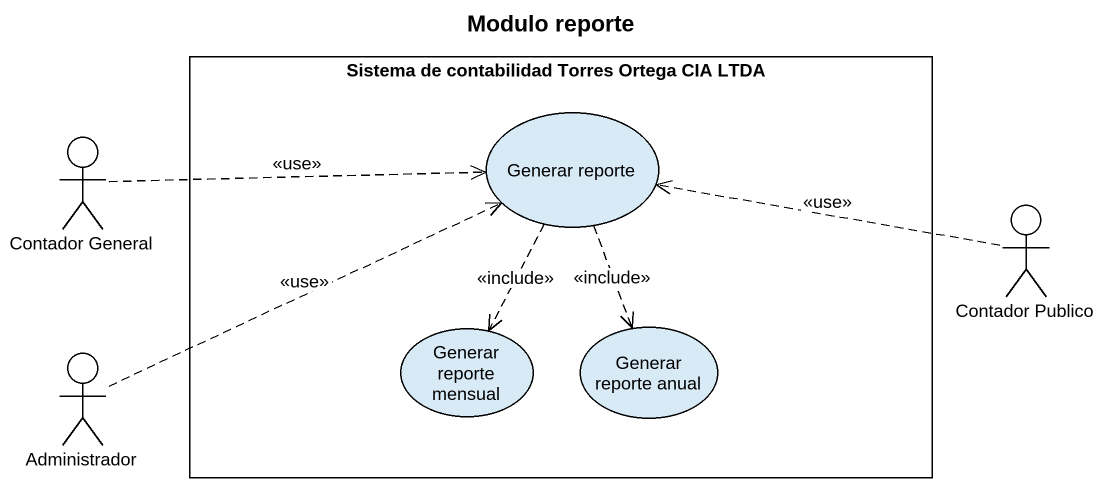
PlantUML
@startuml
title Modulo reporte
rectangle "Sistema de contabilidad Torres Ortega CIA LTDA" as Sistema_de_contabilidad {
  usecase "Generar reporte" as Generar_reporte
  usecase "Generar reporte mensual" as Generar_reporte_mensual
  usecase "Generar reporte anual" as Generar_reporte_anual
}
actor "Contador General" as Contador_General
actor "Contador Publico" as Contador_Publico
actor Administrador
Contador_General .right.> Generar_reporte : <<use>>
Generar_reporte ..> Generar_reporte_mensual : <<include>>
Generar_reporte ..> Generar_reporte_anual : <<include>>
Contador_Publico .left.> Generar_reporte : <<use>>
Administrador .right.> Generar_reporte : <<use>>
@enduml
